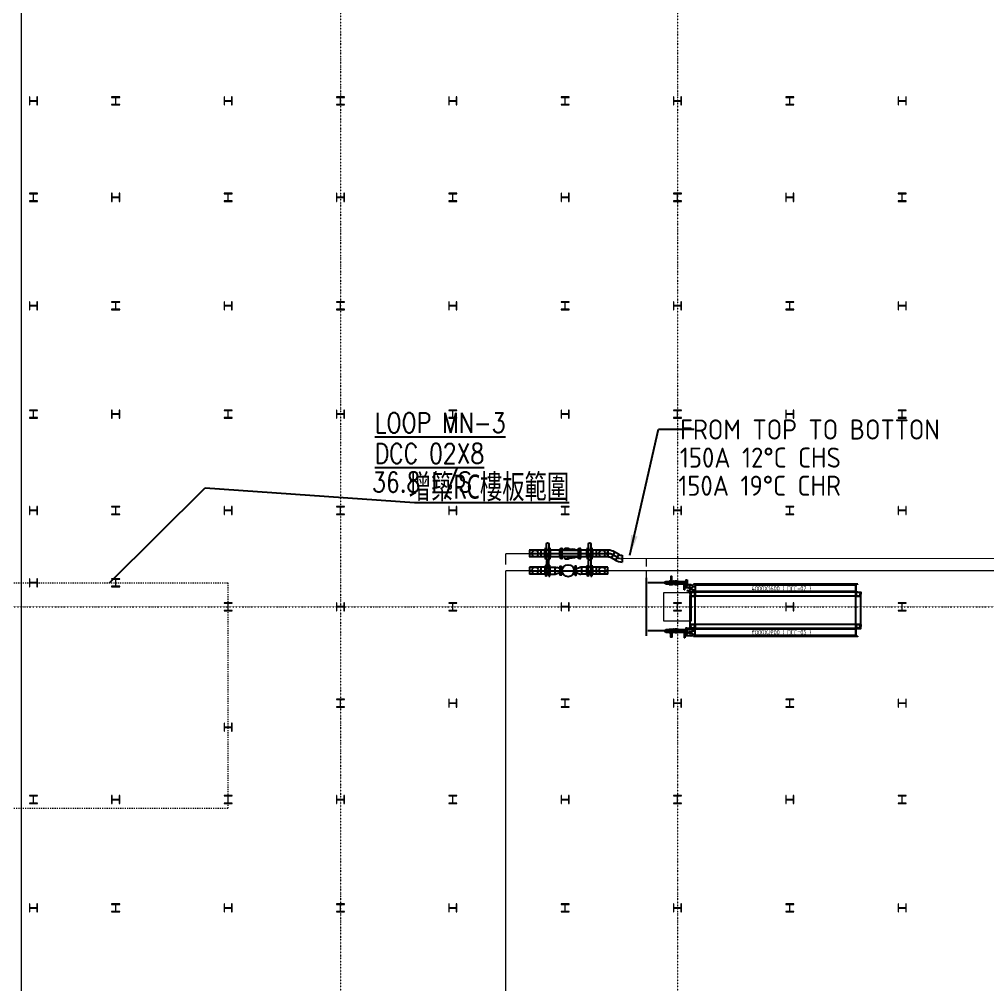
# Model space of a CAD drawing. Extents: x -32000 to 363140, y -29000 to 144266.
# Drawn here: x 18400 to 42530, y 50589 to 74632 of the extents above; entities that cross this region are included whole.
import ezdxf
from ezdxf.enums import TextEntityAlignment as Align

# ---------------------------------------------------------------- set-up
doc = ezdxf.new("R2010")
doc.units = 0
doc.header["$LTSCALE"] = 10
for name, pattern in [('H12PL25$0$JJP_三點線', [0.9, 0.3, -0.15, 0, -0.15, 0, -0.15, 0, -0.15]), ('H12PL25$0$TAI_虛線', [5.644, 2.822, -2.822]), ('XFM1Q20-200k$0$CENTER', [2, 1.25, -0.25, 0.25, -0.25]), ('XFM1Q20-200k$0$CENTER2', [1.125, 0.75, -0.125, 0.125, -0.125])]:
    doc.linetypes.add(name, pattern=pattern)
for name, color, linetype in [('H12PL25$0$A-TEXT-修改說明.200K', 252, 'Continuous'), ('H12PL25$0$A-WALL-IN', 252, 'Continuous'), ('H12PL25$0$S-COL', 252, 'Continuous'), ('H12PL25$0$S-GRID', 252, 'Continuous'), ('XFM1P20-200k$0$$0$M-PIPE-TEXT', 3, 'Continuous'), ('XFM1P20-200k$0$$0$M-PIPE-TEXT-ARROR', 91, 'Continuous'), ('XFM1P20-200k$0$M-PIPE-CHWR20', 110, 'Continuous'), ('XFM1P20-200k$0$M-PIPE-CHWS12', 130, 'Continuous'), ('XFM1Q20-200k$0$12P7-M-SUP-DCC-L1', 7, 'Continuous'), ('XFM1Q20-200k$0$C-CDCC', 22, 'Continuous'), ('XFM1Q20-200k$0$M-CWTR-TEXT', 4, 'Continuous'), ('XFM1Q20-200k$0$M-PIPE-CHWR20', 110, 'Continuous'), ('XFM1Q20-200k$0$M-PIPE-CHWS12', 130, 'Continuous'), ('XFM1Q20-200k$0$M-PIPE-CHWS12_CL', 132, 'XFM1Q20-200k$0$CENTER2'), ('XFM1Q20-200k$0$MAU&DCC Valve Station$0$M-CWTR-VAVE', 4, 'Continuous'), ('XFM1Q20-200k$0$U-PCW-V', 2, 'Continuous')]:
    doc.layers.add(name, color=color, linetype=linetype)
doc.styles.add('H12PL25$0$dim-txt', font='isocp.shx', dxfattribs={"width": 0.7, "bigfont": 'chineset.shx'})
doc.styles.add('H12PL25$0$Standard', font='', dxfattribs={"width": 0.8})
doc.styles.add('XFM1P20-200k$0$$0$aa-txt', font='isocp.shx', dxfattribs={"bigfont": 'chineset.shx'})
doc.styles.add('XFM1Q20-200k$0$12P7-XCM2P10$0$AA-TXT', font='simplex.shx', dxfattribs={"bigfont": 'china.shx'})
doc.styles.add('XFM1Q20-200k$0$aa-txt', font='isocp.shx', dxfattribs={"bigfont": 'chineset.shx'})
doc.styles.get('H12PL25$0$Standard').set_extended_font_data('Microsoft JhengHei')
doc.dimstyles.new('H12PL25$0$ARCH-dim-200MM', dxfattribs={"dimscale": 200, "dimtxt": 0.3, "dimasz": 0.1, "dimexe": 0.1, "dimexo": 0.1, "dimgap": 0.05, "dimtad": 1, "dimdec": 0, "dimlfac": 10, "dimrnd": 0.5, "dimdsep": 46, "dimtxsty": 'H12PL25$0$dim-txt', "dimblk": 'H12PL25$0$_Dot', "dimcen": 2, "dimclrd": 256, "dimclre": 256, "dimclrt": 256, "dimadec": 0, "dimazin": 0, "dimtfac": 1, "dimtix": 1, "dimtmove": 2, "dimatfit": 3, "dimldrblk": 'H12PL25$0$_OBLIQUE', "dimfxl": 1, "dimtvp": 1, "dimtolj": 1, "dimarcsym": 0})
doc.dimstyles.new('XFM1P20-200k$0$$0$adim-200', dxfattribs={"dimscale": 200, "dimtxt": 0.3, "dimasz": 2.5, "dimexe": 0.1, "dimexo": 0.5, "dimgap": 0.15, "dimtad": 0, "dimdec": 4, "dimzin": 3, "dimdsep": 46, "dimtxsty": 'XFM1P20-200k$0$$0$aa-txt', "dimcen": 2.5, "dimclrd": 256, "dimclre": 256, "dimclrt": 256, "dimadec": 0, "dimazin": 0, "dimtfac": 1, "dimtdec": 4, "dimtmove": 0, "dimatfit": 3, "dimfxl": 1, "dimtolj": 1, "dimtzin": 0, "dimarcsym": 0})

# ---------------------------------------------------------------- blocks, each defined once
blk = doc.blocks.new('H12PL25$0$_Dot')
blk = doc.blocks.new('H12PL25$0$_OBLIQUE')
at = {"color": 0, "linetype": 'ByBlock', "lineweight": -2}
blk.add_line((-0.5, -0.5), (0.5, 0.5), dxfattribs=at)
blk = doc.blocks.new('XFM1Q20-200k$0$A$C858cf4fa')
at = {"layer": 'XFM1Q20-200k$0$C-CDCC'}
for p, q in [((-149, 62), (-149, 237)), ((-131, 237), (-149, 237)), ((-131, 62), (-149, 62)), ((-131, 62), (-131, 237)), ((22, 186), (-131, 186)), ((20, 113), (-131, 113)), ((11, 16), (-87, 42)), ((31, 86), (-68, 113)), ((-55, 0), (-55, 10)), ((4176, 0), (-55, 0)), ((59, 155), (125, 155)), ((59, 143), (125, 143)), ((59, 57), (125, 57)), ((59, 45), (125, 45)), ((85, 200), (85, 190)), ((4176, 200), (85, 200)), ((125, 200), (125, 0)), ((4126, 180), (125, 180)), ((4126, 20), (125, 20)), ((4126, 200), (4126, 0)), ((4126, 200), (4126, 0)), ((4126, 36), (4126, 164)), ((4176, 190), (4176, 200)), ((4176, 10), (4176, 0))]:
    blk.add_line(p, q, dxfattribs=at)
for centre in [(22, 149), (22, 51)]:
    blk.add_circle(centre, 36.5, dxfattribs=at)
at = {"layer": 'XFM1Q20-200k$0$C-CDCC', "style": 'XFM1Q20-200k$0$aa-txt', "width": 0.8}
blk.add_text('4000X1600 ( DCC-02 )', height=125, dxfattribs=at).set_placement((2270, 96), align=Align.MIDDLE)
blk = doc.blocks.new('XFM1Q20-200k$0$A$Cb56c667e')
at = {"layer": 'XFM1Q20-200k$0$12P7-M-SUP-DCC-L1'}
for points in [[(46, 135), (0, 116), (47, 0), (93, 19), (86, 37), (83, 36), (89, 20), (49, 4), (4, 114), (45, 130), (51, 115), (54, 116)], [(46, 135), (93, 153), (140, 37), (93, 19), (86, 37), (89, 38), (95, 23), (135, 39), (91, 149), (51, 133), (57, 117), (54, 116)]]:
    blk.add_lwpolyline(points, close=True, dxfattribs=at)
blk = doc.blocks.new('XFM1Q20-200k$0$BV-150V-T1')
at = {"color": 0, "linetype": 'ByBlock'}
for p, q in [((-5.2, 9.6), (-6.7, 9.6)), ((-6.7, -9.6), (-6.7, 9.6)), ((-2.7, 14), (-5.2, 14)), ((-5.2, -14), (-5.2, 14)), ((2.7, 14), (5.2, 14)), ((5.2, 14), (5.2, -14)), ((5.2, 9.6), (6.7, 9.6)), ((6.7, 9.6), (6.7, -9.6)), ((-5.2, -9.6), (-6.7, -9.6)), ((-2.7, -14), (-5.2, -14)), ((2.7, -8.4), (-2.7, -8.4)), ((2.7, -14), (5.2, -14)), ((5.2, -9.6), (6.7, -9.6))]:
    blk.add_line(p, q, dxfattribs=at)
blk.add_lwpolyline([(-2.7, 7.5), (-2.7, 24, -1), (2.7, 24), (2.7, 7.7, 0.028765), (2.9, 4.2), (3.3, 0.3, -1.044614), (-3.3, 0), (-2.9, 4.1, 0.028765)], format="xyb", close=True, dxfattribs=at)
for points in [[(-2.7, 14), (-2.7, 6.1)], [(2.7, 14), (2.7, 6.3)], [(-2.7, -2), (-2.7, -14)], [(2.7, -2), (2.7, -14)]]:
    blk.add_lwpolyline(points, dxfattribs=at)
blk = doc.blocks.new('XFM1Q20-200k$0$YS-05-B')
at = {"layer": 'XFM1Q20-200k$0$U-PCW-V', "color": 0}
for p, q in [((46.4, 7.4), (6.3, 7.4)), ((46.4, -7.4), (6.3, -7.4))]:
    blk.add_line(p, q, dxfattribs=at)
for points in [[(1.4, -8.2), (0, -8.2), (0, 8.2), (1.4, 8.2)], [(3.8, -12.6), (1.4, -12.6), (1.4, 12.6), (3.8, 12.6), (3.8, -12.6)], [(3.8, -12.6), (6.2, -12.6), (6.2, 12.6), (3.8, 12.6), (3.8, -12.6)], [(48.8, -12.6), (46.4, -12.6), (46.4, 12.6), (48.8, 12.6), (48.8, -12.6)], [(48.8, -12.6), (51.2, -12.6), (51.2, 12.6), (48.8, 12.6), (48.8, -12.6)], [(51.2, -8.2), (52.6, -8.2), (52.6, 8.2), (51.2, 8.2)]]:
    blk.add_lwpolyline(points, dxfattribs=at)
for points in [[(16.1, 12.9, 0.133256), (12.8, 12, 0.106756), (9.7, 9.1, 0.036777), (8.7, 7.4, 0.036777)], [(24.6, 10.4, 0.064337), (22.5, 12, 0.133256), (19.2, 12.9)], [(8.7, -7.4, 0.036777), (9.7, -9.1, 0.106756), (12.8, -12, 0.133256), (16.1, -12.9)], [(19.2, -12.9, 0.133256), (22.5, -12, 0.064337), (24.6, -10.4, 0.064337)]]:
    blk.add_lwpolyline(points, format="xyb", dxfattribs=at)
for centre, radius, start, end in [((17.7, 3.6), 9.45, 80.5245, 99.4755), ((24.8, 0), 10.1, 121.7693, 132.5173), ((29.9, -12), 23, 57.3698, 116.9234), ((17.7, -3.6), 9.45, 260.5245, 279.4755), ((24.8, 0), 10.1, 227.4827, 238.2307), ((29.9, 12), 23, 243.0766, 302.6302)]:
    blk.add_arc(centre, radius, start, end, dxfattribs=at)
blk = doc.blocks.new('XFM1Q20-200k$0$R6-4')
for p, q in [((-5.7, 0), (5.7, 0)), ((-5.7, 0), (-5.7, -1)), ((-8.4, -14), (-8.4, -12.4)), ((8.4, -14), (-8.4, -14)), ((-6.2, -4.1), (-7.9, -9.3)), ((5.7, 0), (5.7, -1)), ((6.2, -4.1), (7.9, -9.3)), ((8.4, -14), (8.4, -12.4))]:
    blk.add_line(p, q)
for centre, start, end in [((1.6, -12.4), 161.7321, 180), ((-15.7, -1), 341.7321, 0), ((15.7, -1), 180, 198.2679), ((-1.6, -12.4), 0, 18.2679)]:
    blk.add_arc(centre, 10, start, end)
blk = doc.blocks.new('XFM1Q20-200k')
at = {"layer": 'XFM1Q20-200k$0$12P7-M-SUP-DCC-L1'}
for p, q in [((39244, 60362), (35243, 60362)), ((35118, 59562), (35118, 60262)), ((35243, 59562), (35243, 60262)), ((39244, 60262), (35243, 60262)), ((39244, 59562), (39244, 60262)), ((39369, 59562), (39369, 60262)), ((39244, 59562), (35243, 59562)), ((39244, 59462), (35243, 59462))]:
    blk.add_line(p, q, dxfattribs=at)
at = {"layer": 'XFM1Q20-200k$0$M-PIPE-CHWR20'}
for p, q in [((31112, 60984, 0), (31112, 60816, 0)), ((31498, 60984, 0), (31112, 60984, 0)), ((31112, 60900, 0), (33065, 60900, 0)), ((31498, 60816, 0), (31112, 60816, 0)), ((31398, 60984, 0), (31398, 60816, 0)), ((31629, 60984, 0), (31743, 60984, 0)), ((31629, 60816, 0), (31743, 60816, 0)), ((31900, 60978, 0), (31900, 60903, 0)), ((31902, 60978, 0), (31900, 60978, 0)), ((31900, 60827, 0), (31900, 60903, 0)), ((31902, 60827, 0), (31900, 60827, 0)), ((31902, 61008, 0), (31902, 60903, 0)), ((31902, 61008, 0), (31917, 61008, 0)), ((31902, 60798, 0), (31902, 60903, 0)), ((31917, 61008, 0), (31917, 60903, 0)), ((31918, 61007, 0), (31917, 61008, 0)), ((31917, 60798, 0), (31917, 60903, 0)), ((31918, 60903, 0), (31918, 61007, 0)), ((31918, 60903, 0), (31918, 60799, 0)), ((31933, 60973, 0), (31920, 60973, 0)), ((31928, 60833, 0), (31920, 60833, 0)), ((31928, 60833, 0), (31928, 60973, 0)), ((32222, 60967, 0), (32222, 60903, 0)), ((32222, 60833, 0), (32222, 60903, 0)), ((32222, 60833, 0), (32232, 60833, 0)), ((32224, 60973, 0), (32232, 60973, 0)), ((32234, 61007, 0), (32235, 61008, 0)), ((32234, 60903, 0), (32234, 61007, 0)), ((32234, 60903, 0), (32234, 60799, 0)), ((32235, 61008, 0), (32235, 60903, 0)), ((32250, 61008, 0), (32235, 61008, 0)), ((32235, 60798, 0), (32235, 60903, 0)), ((32250, 61008, 0), (32250, 60903, 0)), ((32250, 60978, 0), (32252, 60978, 0)), ((32250, 60798, 0), (32250, 60903, 0)), ((32250, 60827, 0), (32252, 60827, 0)), ((32252, 60978, 0), (32252, 60903, 0)), ((32252, 60827, 0), (32252, 60903, 0)), ((33065, 60984, 0), (32405, 60984, 0)), ((33065, 60816, 0), (32405, 60816, 0)), ((32780, 60816, 0), (32780, 60984, 0)), ((33065, 60816, 0), (33065, 60984, 0)), ((31902, 60798, 0), (31917, 60798, 0)), ((31918, 60799, 0), (31917, 60798, 0)), ((32234, 60799, 0), (32235, 60798, 0)), ((32250, 60798, 0), (32235, 60798, 0))]:
    blk.add_line(p, q, dxfattribs=at)
at = {"layer": 'XFM1Q20-200k$0$M-PIPE-CHWR20', "elevation": 0}
for points in [[(31900, 61014), (31900, 60786), (31876, 60786), (31876, 61014)], [(32252, 61014), (32252, 60786), (32276, 60786), (32276, 61014)]]:
    blk.add_lwpolyline(points, close=True, dxfattribs=at)
at = {"layer": 'XFM1Q20-200k$0$M-PIPE-CHWR20'}
for centre, radius in [((31255, 60900, 0), 84), ((32076, 60900, 0), 149), ((32923, 60900, 0), 84)]:
    blk.add_circle(centre, radius, dxfattribs=at)
for centre, radius, start, end in [((31920, 60975, 0), 2, 180, 270), ((31920, 60831, 0), 2, 90, 180), ((31943, 60984, 0), 15, 227.6297, 291.3232), ((31943, 60816, 0), 15, 68.6768, 132.3703), ((32210, 60975, 0), 15, 255, 315), ((32210, 60825, 0), 15, 45, 105), ((32209, 60974, 0), 15, 315, 355.3609), ((32209, 60826, 0), 15, 4.6391, 45), ((32232, 60975, 0), 2, 270, 0), ((32232, 60831, 0), 2, 0, 90)]:
    blk.add_arc(centre, radius, start, end, dxfattribs=at)
at = {"layer": 'XFM1Q20-200k$0$M-PIPE-CHWS12'}
for p, q in [((33065, 61410, 0), (31108, 61410, 0)), ((31112, 61410, 0), (31112, 61242, 0)), ((31398, 61410, 0), (31398, 61242, 0)), ((32780, 61242, 0), (32780, 61410, 0)), ((33065, 61242, 0), (33065, 61410, 0)), ((33070, 61242, 0), (33070, 61410, 0)), ((33154, 61219, 0), (33238, 61365, 0)), ((33347, 61302, 0), (33238, 61365, 0)), ((33338, 61307, 0), (33254, 61161, 0)), ((33065, 61242, 0), (31108, 61242, 0)), ((32123, 61242, 0), (32409, 61242, 0)), ((33254, 61161, 0), (33154, 61219, 0)), ((33422, 61284, 0), (33422, 61116, 0))]:
    blk.add_line(p, q, dxfattribs=at)
for centre in [(31255, 61326, 0), (32923, 61326, 0)]:
    blk.add_circle(centre, 84, dxfattribs=at)
for centre, radius, start, end in [((33070, 61074, 0), 336, 60, 90), ((33422, 61452, 0), 168, 240, 270), ((33070, 61074, 0), 168, 60, 90), ((33422, 61452, 0), 336, 240, 270)]:
    blk.add_arc(centre, radius, start, end, dxfattribs=at)
at = {"layer": 'XFM1Q20-200k$0$M-PIPE-CHWS12_CL', "linetype": 'XFM1Q20-200k$0$CENTER'}
for p, q in [((31108, 61326, 0), (33065, 61326, 0)), ((33297, 61234, 0), (33196, 61292, 0))]:
    blk.add_line(p, q, dxfattribs=at)
at = {"layer": 'XFM1Q20-200k$0$M-PIPE-CHWS12_CL'}
for centre, start, end in [((33070, 61074, 0), 60, 90), ((33422, 61452, 0), 240, 270)]:
    blk.add_arc(centre, 252, start, end, dxfattribs=at)
blk.add_blockref('XFM1Q20-200k$0$A$C858cf4fa', (35118, 60362))
at = {"rotation": 68.00000000000185}
for p in [(35225, 60219), (39351, 60219)]:
    blk.add_blockref('XFM1Q20-200k$0$A$Cb56c667e', p, dxfattribs=at)
for name, p, xscale, rotation in [('XFM1Q20-200k$0$A$Cb56c667e', (35225, 59605), -0.9999999999999999, 112.0000000000001), ('XFM1Q20-200k$0$A$Cb56c667e', (39351, 59605), -0.9999999999999999, 112.0000000000001), ('XFM1Q20-200k$0$A$C858cf4fa', (35118, 59462), -1, 180)]:
    blk.add_blockref(name, p, dxfattribs=dict(xscale=xscale, rotation=rotation))
at = {"layer": 'XFM1Q20-200k$0$M-PIPE-CHWR20', "yscale": 10.00000000000002}
for p, xscale, zscale in [((31565, 60900, 0), -10.00000000000002, 10.00000000000001), ((32613, 60900, 0), 10.00000000000002, 10.00000000000002)]:
    blk.add_blockref('XFM1Q20-200k$0$BV-150V-T1', p, dxfattribs=dict(at, xscale=xscale, zscale=zscale))
at = {"layer": 'XFM1Q20-200k$0$M-PIPE-CHWR20'}
for p, xscale, yscale, zscale, rotation in [((31886, 60900, 0), -10.00000000000001, 10.00000000000001, 10.00000000000001, 270), ((32266, 60900, 0), 10, 10, 10, 90)]:
    blk.add_blockref('XFM1Q20-200k$0$R6-4', p, dxfattribs=dict(at, xscale=xscale, yscale=yscale, zscale=zscale, rotation=rotation))
at = {"layer": 'XFM1Q20-200k$0$MAU&DCC Valve Station$0$M-CWTR-VAVE'}
for name, p, xscale, yscale, zscale in [('XFM1Q20-200k$0$BV-150V-T1', (31565, 61326, 0), 10.00000000000001, 10.00000000000001, 10.00000000000001), ('XFM1Q20-200k$0$BV-150V-T1', (32613, 61326, 0), 10.00000000000001, 10.00000000000001, 10.00000000000001), ('XFM1Q20-200k$0$YS-05-B', (31869, 61326, 0), 10, 10, 10)]:
    blk.add_blockref(name, p, dxfattribs=dict(at, xscale=xscale, yscale=yscale, zscale=zscale))
at = {"layer": 'DEFPOINTS', "color": 6, "style": 'XFM1Q20-200k$0$12P7-XCM2P10$0$AA-TXT', "width": 0.8}
blk.add_text('36.8 L/S', height=500, dxfattribs=at).set_placement((27193, 63107, 0), align=Align.MIDDLE_LEFT)
at = {"layer": 'XFM1Q20-200k$0$M-CWTR-TEXT', "style": 'XFM1Q20-200k$0$12P7-XCM2P10$0$AA-TXT', "width": 0.8}
for s, p in [('%%ULOOP MN-3', (27257, 64585, 0)), ('%%UDCC 02X8', (27257, 63820, 0))]:
    blk.add_text(s, height=500, dxfattribs=at).set_placement(p, align=Align.MIDDLE_LEFT)
blk = doc.blocks.new('XFM1P20-200k$0$0BV-50')
for p, q in [((0, -3.1), (0, 2.9)), ((0.3, 3.9), (1.8, 3.9)), ((0.3, 2), (1.8, 2)), ((3.3, 3.7), (2, 3.7)), ((2, -3.9), (2, 3.7)), ((3.4, -4.4), (3.4, 4.1)), ((7.1, 4.2), (3.5, 4.2)), ((5, -2.8), (5, 1.9)), ((7, 2.4), (5.4, 2.4)), ((7.1, 2.4), (7.1, 4.3)), ((8.9, 4.4), (7.2, 4.4)), ((7.4, -2.8), (7.4, 1.9)), ((9, -4.6), (9, 4.3)), ((9.4, 4.4), (9.1, 4.4)), ((9.5, -4.6), (9.5, 4.3)), ((11.3, 3.9), (9.5, 3.9)), ((11.3, 2), (9.5, 2)), ((11.5, -3.1), (11.5, 2.9)), ((0.3, -2.2), (1.8, -2.2)), ((0.3, -4.1), (1.8, -4.1)), ((3.3, -3.9), (2, -3.9)), ((4.8, -4.5), (3.5, -4.5)), ((7.6, -5.4), (4.8, -5.4)), ((8.9, -4.7), (7.6, -4.7)), ((9.4, -4.7), (9.1, -4.7)), ((11.3, -2.2), (9.5, -2.2)), ((11.3, -4.1), (9.5, -4.1))]:
    blk.add_line(p, q)
blk.add_lwpolyline([(6.2, -1.1), (5.3, -0.6), (5.3, 0.4), (6.2, 0.9), (7.1, 0.4), (7.1, -0.6)], close=True)
blk.add_lwpolyline([(5.3, -15.9), (7.1, -15.9, 0.414214), (7.6, -15.5), (7.6, -2.8), (4.8, -2.8), (4.8, -15.5, 0.414214)], format="xyb", close=True)
blk.add_circle((6.2, -0.1), 0.537)
for centre, radius, start, end in [((1.7, 2.9), 1.72, 146.6015, 213.3985), ((7.7, -0.1), 7.74, 164.4227, 195.5773), ((0.3, 2.9), 1.72, 326.6015, 33.3985), ((2.1, 4.1), 0.453, 225.3999, 260.4412), ((-5.7, -0.1), 7.74, 344.4227, 15.5773), ((3.3, 3.8), 0.0945, 270, 0), ((3.5, 4.1), 0.0945, 90, 180), ((6.2, -0.1), 1.96, 128.7372, 231.2628), ((5.4, 1.9), 0.459, 90, 180), ((7, 1.9), 0.459, 0, 90), ((7.2, 4.3), 0.0945, 90, 180), ((6.2, -0.1), 1.96, 308.7372, 51.2628), ((8.9, 4.3), 0.0945, 0, 90), ((9.1, 4.3), 0.0945, 90, 180), ((9.4, 4.3), 0.0945, 0, 90), ((9.8, 2.9), 1.72, 326.6015, 33.3985), ((3.8, -0.1), 7.74, 344.4227, 15.5773), ((1.7, -3.1), 1.72, 146.6015, 213.3985), ((0.3, -3.1), 1.72, 326.6015, 33.3985), ((2.1, -4.3), 0.453, 99.5588, 134.6001), ((3.3, -4), 0.0945, 0, 90), ((3.5, -4.4), 0.0945, 180, 270), ((8.9, -4.6), 0.0945, 270, 0), ((9.1, -4.6), 0.0945, 180, 270), ((9.4, -4.6), 0.0945, 270, 0), ((9.8, -3.1), 1.72, 326.6015, 33.3985)]:
    blk.add_arc(centre, radius, start, end)
blk = doc.blocks.new('XFM1P20-200k$0$005')
h = blk.add_hatch()
h.set_pattern_fill('AR-HBONE', color=256, scale=0.430893, angle=360, style=0)
h.set_pattern_definition([(135, (-2258.2576, -4619.8331), (-8e-16, 2.4374981), [5.1707143, -1.7235714]), (45, (-2259.4764, -4618.6144), (-8e-16, 2.4374981), [5.1707143, -1.7235714])])
h.paths.add_polyline_path([(21.88125, -3.01625), (21.88125, 3.01625), (5.88125, 3.01625), (5.88125, -3.01625)])
edge = h.paths.add_edge_path(flags=17)
edge.add_line((21.88125, 3.01625), (21.88125, -3.01625))
for p, q in [((5.88125, 3.31625), (3, 3.31625)), ((5.88125, 3.31625), (5.88125, -3.31625)), ((21.88125, 3.01625), (5.88125, 3.01625)), ((5.88125, 3.01625), (5.88125, -3.01625)), ((21.88125, 3.31625), (24.7625, 3.31625)), ((21.88125, 3.31625), (21.88125, -3.31625)), ((21.88125, 3.01625), (21.88125, -3.01625)), ((21.88125, -3.01625), (21.88125, 3.01625)), ((28.2625, 3.31625), (24.7625, 3.31625)), ((28.2625, 3.31625), (28.2625, -3.31625)), ((5.88125, -3.31625), (3, -3.31625)), ((21.88125, -3.01625), (5.88125, -3.01625)), ((21.88125, -3.31625), (28.2625, -3.31625)), ((28.2625, -3.31625), (25.38125, -3.31625))]:
    blk.add_line(p, q)
for points in [[(0, -7.6), (0, 7.6), (2.38125, 7.6), (2.38125, -7.6), (0, -7.6)], [(2.38125, 3.8975), (3, 3.8975), (3, -3.8975), (2.38125, -3.8975)]]:
    blk.add_lwpolyline(points)
blk = doc.blocks.new('H12PL25')
at = {"layer": 'H12PL25$0$A-TEXT-修改說明.200K', "linetype": 'H12PL25$0$TAI_虛線', "lineweight": 0}
blk.add_lwpolyline([(17695, 60600), (23595, 60600), (23595, 54975), (17695, 54975)], close=True, dxfattribs=at)
at = {"layer": 'H12PL25$0$A-WALL-IN', "lineweight": 0, "flags": 128}
blk.add_lwpolyline([(18450, 450), (18450, 85450)], dxfattribs=at)
at = {"layer": 'H12PL25$0$S-COL', "lineweight": 0, "flags": 128}
for points in [[(18850, 72700), (18838, 72700), (18838, 72617, -0.41421356), (18825, 72604), (18675, 72604, -0.41421356), (18662, 72617), (18662, 72700), (18650, 72700), (18650, 72500), (18662, 72500), (18662, 72583, -0.41421356), (18675, 72596), (18825, 72596, -0.41421356), (18838, 72583), (18838, 72500), (18850, 72500)], [(20900, 72500), (20900, 72512), (20817, 72512, -0.41421356), (20804, 72525), (20804, 72675, -0.41421356), (20817, 72688), (20900, 72688), (20900, 72700), (20700, 72700), (20700, 72688), (20783, 72688, -0.41421356), (20796, 72675), (20796, 72525, -0.41421356), (20783, 72512), (20700, 72512), (20700, 72500)], [(23700, 72700), (23688, 72700), (23688, 72617, -0.41421356), (23675, 72604), (23525, 72604, -0.41421356), (23512, 72617), (23512, 72700), (23500, 72700), (23500, 72500), (23512, 72500), (23512, 72583, -0.41421356), (23525, 72596), (23675, 72596, -0.41421356), (23688, 72583), (23688, 72500), (23700, 72500)], [(26500, 72500), (26500, 72512), (26417, 72512, -0.41421356), (26404, 72525), (26404, 72675, -0.41421356), (26417, 72688), (26500, 72688), (26500, 72700), (26300, 72700), (26300, 72688), (26383, 72688, -0.41421356), (26396, 72675), (26396, 72525, -0.41421356), (26383, 72512), (26300, 72512), (26300, 72500)], [(29300, 72700), (29288, 72700), (29288, 72617, -0.41421356), (29275, 72604), (29125, 72604, -0.41421356), (29112, 72617), (29112, 72700), (29100, 72700), (29100, 72500), (29112, 72500), (29112, 72583, -0.41421356), (29125, 72596), (29275, 72596, -0.41421356), (29288, 72583), (29288, 72500), (29300, 72500)], [(32100, 72500), (32100, 72512), (32017, 72512, -0.41421356), (32004, 72525), (32004, 72675, -0.41421356), (32017, 72688), (32100, 72688), (32100, 72700), (31900, 72700), (31900, 72688), (31983, 72688, -0.41421356), (31996, 72675), (31996, 72525, -0.41421356), (31983, 72512), (31900, 72512), (31900, 72500)], [(34900, 72700), (34888, 72700), (34888, 72617, -0.41421356), (34875, 72604), (34725, 72604, -0.41421356), (34712, 72617), (34712, 72700), (34700, 72700), (34700, 72500), (34712, 72500), (34712, 72583, -0.41421356), (34725, 72596), (34875, 72596, -0.41421356), (34888, 72583), (34888, 72500), (34900, 72500)], [(37700, 72500), (37700, 72512), (37617, 72512, -0.41421356), (37604, 72525), (37604, 72675, -0.41421356), (37617, 72688), (37700, 72688), (37700, 72700), (37500, 72700), (37500, 72688), (37583, 72688, -0.41421356), (37596, 72675), (37596, 72525, -0.41421356), (37583, 72512), (37500, 72512), (37500, 72500)], [(40500, 72700), (40488, 72700), (40488, 72617, -0.41421356), (40475, 72604), (40325, 72604, -0.41421356), (40312, 72617), (40312, 72700), (40300, 72700), (40300, 72500), (40312, 72500), (40312, 72583, -0.41421356), (40325, 72596), (40475, 72596, -0.41421356), (40488, 72583), (40488, 72500), (40500, 72500)], [(18850, 70100), (18850, 70112), (18767, 70112, -0.41421356), (18754, 70125), (18754, 70275, -0.41421356), (18767, 70288), (18850, 70288), (18850, 70300), (18650, 70300), (18650, 70288), (18733, 70288, -0.41421356), (18746, 70275), (18746, 70125, -0.41421356), (18733, 70112), (18650, 70112), (18650, 70100)], [(20900, 70300), (20888, 70300), (20888, 70217, -0.41421356), (20875, 70204), (20725, 70204, -0.41421356), (20712, 70217), (20712, 70300), (20700, 70300), (20700, 70100), (20712, 70100), (20712, 70183, -0.41421356), (20725, 70196), (20875, 70196, -0.41421356), (20888, 70183), (20888, 70100), (20900, 70100)], [(23700, 70100), (23700, 70112), (23617, 70112, -0.41421356), (23604, 70125), (23604, 70275, -0.41421356), (23617, 70288), (23700, 70288), (23700, 70300), (23500, 70300), (23500, 70288), (23583, 70288, -0.41421356), (23596, 70275), (23596, 70125, -0.41421356), (23583, 70112), (23500, 70112), (23500, 70100)], [(26500, 70300), (26488, 70300), (26488, 70217, -0.41421356), (26475, 70204), (26325, 70204, -0.41421356), (26312, 70217), (26312, 70300), (26300, 70300), (26300, 70100), (26312, 70100), (26312, 70183, -0.41421356), (26325, 70196), (26475, 70196, -0.41421356), (26488, 70183), (26488, 70100), (26500, 70100)], [(29300, 70100), (29300, 70112), (29217, 70112, -0.41421356), (29204, 70125), (29204, 70275, -0.41421356), (29217, 70288), (29300, 70288), (29300, 70300), (29100, 70300), (29100, 70288), (29183, 70288, -0.41421356), (29196, 70275), (29196, 70125, -0.41421356), (29183, 70112), (29100, 70112), (29100, 70100)], [(32100, 70300), (32088, 70300), (32088, 70217, -0.41421356), (32075, 70204), (31925, 70204, -0.41421356), (31912, 70217), (31912, 70300), (31900, 70300), (31900, 70100), (31912, 70100), (31912, 70183, -0.41421356), (31925, 70196), (32075, 70196, -0.41421356), (32088, 70183), (32088, 70100), (32100, 70100)], [(34900, 70100), (34900, 70112), (34817, 70112, -0.41421356), (34804, 70125), (34804, 70275, -0.41421356), (34817, 70288), (34900, 70288), (34900, 70300), (34700, 70300), (34700, 70288), (34783, 70288, -0.41421356), (34796, 70275), (34796, 70125, -0.41421356), (34783, 70112), (34700, 70112), (34700, 70100)], [(37700, 70300), (37688, 70300), (37688, 70217, -0.41421356), (37675, 70204), (37525, 70204, -0.41421356), (37512, 70217), (37512, 70300), (37500, 70300), (37500, 70100), (37512, 70100), (37512, 70183, -0.41421356), (37525, 70196), (37675, 70196, -0.41421356), (37688, 70183), (37688, 70100), (37700, 70100)], [(40500, 70100), (40500, 70112), (40417, 70112, -0.41421356), (40404, 70125), (40404, 70275, -0.41421356), (40417, 70288), (40500, 70288), (40500, 70300), (40300, 70300), (40300, 70288), (40383, 70288, -0.41421356), (40396, 70275), (40396, 70125, -0.41421356), (40383, 70112), (40300, 70112), (40300, 70100)], [(18850, 67600), (18838, 67600), (18838, 67517, -0.41421356), (18825, 67504), (18675, 67504, -0.41421356), (18662, 67517), (18662, 67600), (18650, 67600), (18650, 67400), (18662, 67400), (18662, 67483, -0.41421356), (18675, 67496), (18825, 67496, -0.41421356), (18838, 67483), (18838, 67400), (18850, 67400)], [(20900, 67400), (20900, 67412), (20817, 67412, -0.41421356), (20804, 67425), (20804, 67575, -0.41421356), (20817, 67588), (20900, 67588), (20900, 67600), (20700, 67600), (20700, 67588), (20783, 67588, -0.41421356), (20796, 67575), (20796, 67425, -0.41421356), (20783, 67412), (20700, 67412), (20700, 67400)], [(23700, 67600), (23688, 67600), (23688, 67517, -0.41421356), (23675, 67504), (23525, 67504, -0.41421356), (23512, 67517), (23512, 67600), (23500, 67600), (23500, 67400), (23512, 67400), (23512, 67483, -0.41421356), (23525, 67496), (23675, 67496, -0.41421356), (23688, 67483), (23688, 67400), (23700, 67400)], [(26500, 67400), (26500, 67412), (26417, 67412, -0.41421356), (26404, 67425), (26404, 67575, -0.41421356), (26417, 67588), (26500, 67588), (26500, 67600), (26300, 67600), (26300, 67588), (26383, 67588, -0.41421356), (26396, 67575), (26396, 67425, -0.41421356), (26383, 67412), (26300, 67412), (26300, 67400)], [(29300, 67600), (29288, 67600), (29288, 67517, -0.41421356), (29275, 67504), (29125, 67504, -0.41421356), (29112, 67517), (29112, 67600), (29100, 67600), (29100, 67400), (29112, 67400), (29112, 67483, -0.41421356), (29125, 67496), (29275, 67496, -0.41421356), (29288, 67483), (29288, 67400), (29300, 67400)], [(32100, 67400), (32100, 67412), (32017, 67412, -0.41421356), (32004, 67425), (32004, 67575, -0.41421356), (32017, 67588), (32100, 67588), (32100, 67600), (31900, 67600), (31900, 67588), (31983, 67588, -0.41421356), (31996, 67575), (31996, 67425, -0.41421356), (31983, 67412), (31900, 67412), (31900, 67400)], [(34900, 67600), (34888, 67600), (34888, 67517, -0.41421356), (34875, 67504), (34725, 67504, -0.41421356), (34712, 67517), (34712, 67600), (34700, 67600), (34700, 67400), (34712, 67400), (34712, 67483, -0.41421356), (34725, 67496), (34875, 67496, -0.41421356), (34888, 67483), (34888, 67400), (34900, 67400)], [(37700, 67400), (37700, 67412), (37617, 67412, -0.41421356), (37604, 67425), (37604, 67575, -0.41421356), (37617, 67588), (37700, 67588), (37700, 67600), (37500, 67600), (37500, 67588), (37583, 67588, -0.41421356), (37596, 67575), (37596, 67425, -0.41421356), (37583, 67412), (37500, 67412), (37500, 67400)], [(40500, 67600), (40488, 67600), (40488, 67517, -0.41421356), (40475, 67504), (40325, 67504, -0.41421356), (40312, 67517), (40312, 67600), (40300, 67600), (40300, 67400), (40312, 67400), (40312, 67483, -0.41421356), (40325, 67496), (40475, 67496, -0.41421356), (40488, 67483), (40488, 67400), (40500, 67400)], [(18850, 64700), (18850, 64712), (18767, 64712, -0.41421356), (18754, 64725), (18754, 64875, -0.41421356), (18767, 64888), (18850, 64888), (18850, 64900), (18650, 64900), (18650, 64888), (18733, 64888, -0.41421356), (18746, 64875), (18746, 64725, -0.41421356), (18733, 64712), (18650, 64712), (18650, 64700)], [(20900, 64900), (20888, 64900), (20888, 64817, -0.41421356), (20875, 64804), (20725, 64804, -0.41421356), (20712, 64817), (20712, 64900), (20700, 64900), (20700, 64700), (20712, 64700), (20712, 64783, -0.41421356), (20725, 64796), (20875, 64796, -0.41421356), (20888, 64783), (20888, 64700), (20900, 64700)], [(23700, 64700), (23700, 64712), (23617, 64712, -0.41421356), (23604, 64725), (23604, 64875, -0.41421356), (23617, 64888), (23700, 64888), (23700, 64900), (23500, 64900), (23500, 64888), (23583, 64888, -0.41421356), (23596, 64875), (23596, 64725, -0.41421356), (23583, 64712), (23500, 64712), (23500, 64700)], [(26500, 64900), (26488, 64900), (26488, 64817, -0.41421356), (26475, 64804), (26325, 64804, -0.41421356), (26312, 64817), (26312, 64900), (26300, 64900), (26300, 64700), (26312, 64700), (26312, 64783, -0.41421356), (26325, 64796), (26475, 64796, -0.41421356), (26488, 64783), (26488, 64700), (26500, 64700)], [(29300, 64700), (29300, 64712), (29217, 64712, -0.41421356), (29204, 64725), (29204, 64875, -0.41421356), (29217, 64888), (29300, 64888), (29300, 64900), (29100, 64900), (29100, 64888), (29183, 64888, -0.41421356), (29196, 64875), (29196, 64725, -0.41421356), (29183, 64712), (29100, 64712), (29100, 64700)], [(32100, 64900), (32088, 64900), (32088, 64817, -0.41421356), (32075, 64804), (31925, 64804, -0.41421356), (31912, 64817), (31912, 64900), (31900, 64900), (31900, 64700), (31912, 64700), (31912, 64783, -0.41421356), (31925, 64796), (32075, 64796, -0.41421356), (32088, 64783), (32088, 64700), (32100, 64700)], [(34900, 64700), (34900, 64712), (34817, 64712, -0.41421356), (34804, 64725), (34804, 64875, -0.41421356), (34817, 64888), (34900, 64888), (34900, 64900), (34700, 64900), (34700, 64888), (34783, 64888, -0.41421356), (34796, 64875), (34796, 64725, -0.41421356), (34783, 64712), (34700, 64712), (34700, 64700)], [(37700, 64900), (37688, 64900), (37688, 64817, -0.41421356), (37675, 64804), (37525, 64804, -0.41421356), (37512, 64817), (37512, 64900), (37500, 64900), (37500, 64700), (37512, 64700), (37512, 64783, -0.41421356), (37525, 64796), (37675, 64796, -0.41421356), (37688, 64783), (37688, 64700), (37700, 64700)], [(40500, 64700), (40500, 64712), (40417, 64712, -0.41421356), (40404, 64725), (40404, 64875, -0.41421356), (40417, 64888), (40500, 64888), (40500, 64900), (40300, 64900), (40300, 64888), (40383, 64888, -0.41421356), (40396, 64875), (40396, 64725, -0.41421356), (40383, 64712), (40300, 64712), (40300, 64700)], [(18850, 62500), (18838, 62500), (18838, 62417, -0.41421356), (18825, 62404), (18675, 62404, -0.41421356), (18662, 62417), (18662, 62500), (18650, 62500), (18650, 62300), (18662, 62300), (18662, 62383, -0.41421356), (18675, 62396), (18825, 62396, -0.41421356), (18838, 62383), (18838, 62300), (18850, 62300)], [(20900, 62300), (20900, 62312), (20817, 62312, -0.41421356), (20804, 62325), (20804, 62475, -0.41421356), (20817, 62488), (20900, 62488), (20900, 62500), (20700, 62500), (20700, 62488), (20783, 62488, -0.41421356), (20796, 62475), (20796, 62325, -0.41421356), (20783, 62312), (20700, 62312), (20700, 62300)], [(23700, 62500), (23688, 62500), (23688, 62417, -0.41421356), (23675, 62404), (23525, 62404, -0.41421356), (23512, 62417), (23512, 62500), (23500, 62500), (23500, 62300), (23512, 62300), (23512, 62383, -0.41421356), (23525, 62396), (23675, 62396, -0.41421356), (23688, 62383), (23688, 62300), (23700, 62300)], [(26500, 62300), (26500, 62312), (26417, 62312, -0.41421356), (26404, 62325), (26404, 62475, -0.41421356), (26417, 62488), (26500, 62488), (26500, 62500), (26300, 62500), (26300, 62488), (26383, 62488, -0.41421356), (26396, 62475), (26396, 62325, -0.41421356), (26383, 62312), (26300, 62312), (26300, 62300)], [(29300, 62500), (29288, 62500), (29288, 62417, -0.41421356), (29275, 62404), (29125, 62404, -0.41421356), (29112, 62417), (29112, 62500), (29100, 62500), (29100, 62300), (29112, 62300), (29112, 62383, -0.41421356), (29125, 62396), (29275, 62396, -0.41421356), (29288, 62383), (29288, 62300), (29300, 62300)], [(32100, 62300), (32100, 62312), (32017, 62312, -0.41421356), (32004, 62325), (32004, 62475, -0.41421356), (32017, 62488), (32100, 62488), (32100, 62500), (31900, 62500), (31900, 62488), (31983, 62488, -0.41421356), (31996, 62475), (31996, 62325, -0.41421356), (31983, 62312), (31900, 62312), (31900, 62300)], [(34900, 62500), (34888, 62500), (34888, 62417, -0.41421356), (34875, 62404), (34725, 62404, -0.41421356), (34712, 62417), (34712, 62500), (34700, 62500), (34700, 62300), (34712, 62300), (34712, 62383, -0.41421356), (34725, 62396), (34875, 62396, -0.41421356), (34888, 62383), (34888, 62300), (34900, 62300)], [(37700, 62300), (37700, 62312), (37617, 62312, -0.41421356), (37604, 62325), (37604, 62475, -0.41421356), (37617, 62488), (37700, 62488), (37700, 62500), (37500, 62500), (37500, 62488), (37583, 62488, -0.41421356), (37596, 62475), (37596, 62325, -0.41421356), (37583, 62312), (37500, 62312), (37500, 62300)], [(40500, 62500), (40488, 62500), (40488, 62417, -0.41421356), (40475, 62404), (40325, 62404, -0.41421356), (40312, 62417), (40312, 62500), (40300, 62500), (40300, 62300), (40312, 62300), (40312, 62383, -0.41421356), (40325, 62396), (40475, 62396, -0.41421356), (40488, 62383), (40488, 62300), (40500, 62300)], [(18850, 60700), (18838, 60700), (18838, 60617, -0.41421356), (18825, 60604), (18675, 60604, -0.41421356), (18662, 60617), (18662, 60700), (18650, 60700), (18650, 60500), (18662, 60500), (18662, 60583, -0.41421356), (18675, 60596), (18825, 60596, -0.41421356), (18838, 60583), (18838, 60500), (18850, 60500)], [(20900, 60500), (20900, 60512), (20817, 60512, -0.41421356), (20804, 60525), (20804, 60675, -0.41421356), (20817, 60688), (20900, 60688), (20900, 60700), (20700, 60700), (20700, 60688), (20783, 60688, -0.41421356), (20796, 60675), (20796, 60525, -0.41421356), (20783, 60512), (20700, 60512), (20700, 60500)], [(23700, 59900), (23700, 59912), (23617, 59912, -0.41421356), (23604, 59925), (23604, 60075, -0.41421356), (23617, 60088), (23700, 60088), (23700, 60100), (23500, 60100), (23500, 60088), (23583, 60088, -0.41421356), (23596, 60075), (23596, 59925, -0.41421356), (23583, 59912), (23500, 59912), (23500, 59900)], [(26500, 60100), (26488, 60100), (26488, 60017, -0.41421356), (26475, 60004), (26325, 60004, -0.41421356), (26312, 60017), (26312, 60100), (26300, 60100), (26300, 59900), (26312, 59900), (26312, 59983, -0.41421356), (26325, 59996), (26475, 59996, -0.41421356), (26488, 59983), (26488, 59900), (26500, 59900)], [(29300, 59900), (29300, 59912), (29217, 59912, -0.41421356), (29204, 59925), (29204, 60075, -0.41421356), (29217, 60088), (29300, 60088), (29300, 60100), (29100, 60100), (29100, 60088), (29183, 60088, -0.41421356), (29196, 60075), (29196, 59925, -0.41421356), (29183, 59912), (29100, 59912), (29100, 59900)], [(32100, 60100), (32088, 60100), (32088, 60017, -0.41421356), (32075, 60004), (31925, 60004, -0.41421356), (31912, 60017), (31912, 60100), (31900, 60100), (31900, 59900), (31912, 59900), (31912, 59983, -0.41421356), (31925, 59996), (32075, 59996, -0.41421356), (32088, 59983), (32088, 59900), (32100, 59900)], [(34900, 59900), (34900, 59912), (34817, 59912, -0.41421356), (34804, 59925), (34804, 60075, -0.41421356), (34817, 60088), (34900, 60088), (34900, 60100), (34700, 60100), (34700, 60088), (34783, 60088, -0.41421356), (34796, 60075), (34796, 59925, -0.41421356), (34783, 59912), (34700, 59912), (34700, 59900)], [(37700, 60100), (37688, 60100), (37688, 60017, -0.41421356), (37675, 60004), (37525, 60004, -0.41421356), (37512, 60017), (37512, 60100), (37500, 60100), (37500, 59900), (37512, 59900), (37512, 59983, -0.41421356), (37525, 59996), (37675, 59996, -0.41421356), (37688, 59983), (37688, 59900), (37700, 59900)], [(40500, 59900), (40500, 59912), (40417, 59912, -0.41421356), (40404, 59925), (40404, 60075, -0.41421356), (40417, 60088), (40500, 60088), (40500, 60100), (40300, 60100), (40300, 60088), (40383, 60088, -0.41421356), (40396, 60075), (40396, 59925, -0.41421356), (40383, 59912), (40300, 59912), (40300, 59900)], [(26500, 57500), (26500, 57512), (26417, 57512, -0.41421356), (26404, 57525), (26404, 57675, -0.41421356), (26417, 57688), (26500, 57688), (26500, 57700), (26300, 57700), (26300, 57688), (26383, 57688, -0.41421356), (26396, 57675), (26396, 57525, -0.41421356), (26383, 57512), (26300, 57512), (26300, 57500)], [(29300, 57700), (29288, 57700), (29288, 57617, -0.41421356), (29275, 57604), (29125, 57604, -0.41421356), (29112, 57617), (29112, 57700), (29100, 57700), (29100, 57500), (29112, 57500), (29112, 57583, -0.41421356), (29125, 57596), (29275, 57596, -0.41421356), (29288, 57583), (29288, 57500), (29300, 57500)], [(32100, 57500), (32100, 57512), (32017, 57512, -0.41421356), (32004, 57525), (32004, 57675, -0.41421356), (32017, 57688), (32100, 57688), (32100, 57700), (31900, 57700), (31900, 57688), (31983, 57688, -0.41421356), (31996, 57675), (31996, 57525, -0.41421356), (31983, 57512), (31900, 57512), (31900, 57500)], [(34900, 57700), (34888, 57700), (34888, 57617, -0.41421356), (34875, 57604), (34725, 57604, -0.41421356), (34712, 57617), (34712, 57700), (34700, 57700), (34700, 57500), (34712, 57500), (34712, 57583, -0.41421356), (34725, 57596), (34875, 57596, -0.41421356), (34888, 57583), (34888, 57500), (34900, 57500)], [(37700, 57500), (37700, 57512), (37617, 57512, -0.41421356), (37604, 57525), (37604, 57675, -0.41421356), (37617, 57688), (37700, 57688), (37700, 57700), (37500, 57700), (37500, 57688), (37583, 57688, -0.41421356), (37596, 57675), (37596, 57525, -0.41421356), (37583, 57512), (37500, 57512), (37500, 57500)], [(40500, 57700), (40488, 57700), (40488, 57617, -0.41421356), (40475, 57604), (40325, 57604, -0.41421356), (40312, 57617), (40312, 57700), (40300, 57700), (40300, 57500), (40312, 57500), (40312, 57583, -0.41421356), (40325, 57596), (40475, 57596, -0.41421356), (40488, 57583), (40488, 57500), (40500, 57500)], [(23700, 57100), (23688, 57100), (23688, 57017, -0.41421356), (23675, 57004), (23525, 57004, -0.41421356), (23512, 57017), (23512, 57100), (23500, 57100), (23500, 56900), (23512, 56900), (23512, 56983, -0.41421356), (23525, 56996), (23675, 56996, -0.41421356), (23688, 56983), (23688, 56900), (23700, 56900)], [(18850, 55100), (18850, 55112), (18767, 55112, -0.41421356), (18754, 55125), (18754, 55275, -0.41421356), (18767, 55288), (18850, 55288), (18850, 55300), (18650, 55300), (18650, 55288), (18733, 55288, -0.41421356), (18746, 55275), (18746, 55125, -0.41421356), (18733, 55112), (18650, 55112), (18650, 55100)], [(20900, 55300), (20888, 55300), (20888, 55217, -0.41421356), (20875, 55204), (20725, 55204, -0.41421356), (20712, 55217), (20712, 55300), (20700, 55300), (20700, 55100), (20712, 55100), (20712, 55183, -0.41421356), (20725, 55196), (20875, 55196, -0.41421356), (20888, 55183), (20888, 55100), (20900, 55100)], [(23700, 55100), (23700, 55112), (23617, 55112, -0.41421356), (23604, 55125), (23604, 55275, -0.41421356), (23617, 55288), (23700, 55288), (23700, 55300), (23500, 55300), (23500, 55288), (23583, 55288, -0.41421356), (23596, 55275), (23596, 55125, -0.41421356), (23583, 55112), (23500, 55112), (23500, 55100)], [(26500, 55300), (26488, 55300), (26488, 55217, -0.41421356), (26475, 55204), (26325, 55204, -0.41421356), (26312, 55217), (26312, 55300), (26300, 55300), (26300, 55100), (26312, 55100), (26312, 55183, -0.41421356), (26325, 55196), (26475, 55196, -0.41421356), (26488, 55183), (26488, 55100), (26500, 55100)], [(29300, 55100), (29300, 55112), (29217, 55112, -0.41421356), (29204, 55125), (29204, 55275, -0.41421356), (29217, 55288), (29300, 55288), (29300, 55300), (29100, 55300), (29100, 55288), (29183, 55288, -0.41421356), (29196, 55275), (29196, 55125, -0.41421356), (29183, 55112), (29100, 55112), (29100, 55100)], [(32100, 55300), (32088, 55300), (32088, 55217, -0.41421356), (32075, 55204), (31925, 55204, -0.41421356), (31912, 55217), (31912, 55300), (31900, 55300), (31900, 55100), (31912, 55100), (31912, 55183, -0.41421356), (31925, 55196), (32075, 55196, -0.41421356), (32088, 55183), (32088, 55100), (32100, 55100)], [(34900, 55100), (34900, 55112), (34817, 55112, -0.41421356), (34804, 55125), (34804, 55275, -0.41421356), (34817, 55288), (34900, 55288), (34900, 55300), (34700, 55300), (34700, 55288), (34783, 55288, -0.41421356), (34796, 55275), (34796, 55125, -0.41421356), (34783, 55112), (34700, 55112), (34700, 55100)], [(37700, 55300), (37688, 55300), (37688, 55217, -0.41421356), (37675, 55204), (37525, 55204, -0.41421356), (37512, 55217), (37512, 55300), (37500, 55300), (37500, 55100), (37512, 55100), (37512, 55183, -0.41421356), (37525, 55196), (37675, 55196, -0.41421356), (37688, 55183), (37688, 55100), (37700, 55100)], [(40500, 55100), (40500, 55112), (40417, 55112, -0.41421356), (40404, 55125), (40404, 55275, -0.41421356), (40417, 55288), (40500, 55288), (40500, 55300), (40300, 55300), (40300, 55288), (40383, 55288, -0.41421356), (40396, 55275), (40396, 55125, -0.41421356), (40383, 55112), (40300, 55112), (40300, 55100)], [(18850, 52600), (18838, 52600), (18838, 52517, -0.41421356), (18825, 52504), (18675, 52504, -0.41421356), (18662, 52517), (18662, 52600), (18650, 52600), (18650, 52400), (18662, 52400), (18662, 52483, -0.41421356), (18675, 52496), (18825, 52496, -0.41421356), (18838, 52483), (18838, 52400), (18850, 52400)], [(20900, 52400), (20900, 52412), (20817, 52412, -0.41421356), (20804, 52425), (20804, 52575, -0.41421356), (20817, 52588), (20900, 52588), (20900, 52600), (20700, 52600), (20700, 52588), (20783, 52588, -0.41421356), (20796, 52575), (20796, 52425, -0.41421356), (20783, 52412), (20700, 52412), (20700, 52400)], [(23700, 52600), (23688, 52600), (23688, 52517, -0.41421356), (23675, 52504), (23525, 52504, -0.41421356), (23512, 52517), (23512, 52600), (23500, 52600), (23500, 52400), (23512, 52400), (23512, 52483, -0.41421356), (23525, 52496), (23675, 52496, -0.41421356), (23688, 52483), (23688, 52400), (23700, 52400)], [(26500, 52400), (26500, 52412), (26417, 52412, -0.41421356), (26404, 52425), (26404, 52575, -0.41421356), (26417, 52588), (26500, 52588), (26500, 52600), (26300, 52600), (26300, 52588), (26383, 52588, -0.41421356), (26396, 52575), (26396, 52425, -0.41421356), (26383, 52412), (26300, 52412), (26300, 52400)], [(29300, 52600), (29288, 52600), (29288, 52517, -0.41421356), (29275, 52504), (29125, 52504, -0.41421356), (29112, 52517), (29112, 52600), (29100, 52600), (29100, 52400), (29112, 52400), (29112, 52483, -0.41421356), (29125, 52496), (29275, 52496, -0.41421356), (29288, 52483), (29288, 52400), (29300, 52400)], [(32100, 52400), (32100, 52412), (32017, 52412, -0.41421356), (32004, 52425), (32004, 52575, -0.41421356), (32017, 52588), (32100, 52588), (32100, 52600), (31900, 52600), (31900, 52588), (31983, 52588, -0.41421356), (31996, 52575), (31996, 52425, -0.41421356), (31983, 52412), (31900, 52412), (31900, 52400)], [(34900, 52600), (34888, 52600), (34888, 52517, -0.41421356), (34875, 52504), (34725, 52504, -0.41421356), (34712, 52517), (34712, 52600), (34700, 52600), (34700, 52400), (34712, 52400), (34712, 52483, -0.41421356), (34725, 52496), (34875, 52496, -0.41421356), (34888, 52483), (34888, 52400), (34900, 52400)], [(37700, 52400), (37700, 52412), (37617, 52412, -0.41421356), (37604, 52425), (37604, 52575, -0.41421356), (37617, 52588), (37700, 52588), (37700, 52600), (37500, 52600), (37500, 52588), (37583, 52588, -0.41421356), (37596, 52575), (37596, 52425, -0.41421356), (37583, 52412), (37500, 52412), (37500, 52400)], [(40500, 52600), (40488, 52600), (40488, 52517, -0.41421356), (40475, 52504), (40325, 52504, -0.41421356), (40312, 52517), (40312, 52600), (40300, 52600), (40300, 52400), (40312, 52400), (40312, 52483, -0.41421356), (40325, 52496), (40475, 52496, -0.41421356), (40488, 52483), (40488, 52400), (40500, 52400)]]:
    blk.add_lwpolyline(points, format="xyb", close=True, dxfattribs=at)
blk.add_lwpolyline([(34450, 59650), (35150, 59650), (35150, 60350), (34450, 60350)], close=True, dxfattribs=at)
at = {"layer": 'H12PL25$0$S-GRID', "linetype": 'H12PL25$0$JJP_三點線', "lineweight": 0}
for p, q in [((26400, 128250), (26400, -28000)), ((34800, 128250), (34800, -28000)), ((-29000, 60000), (289600, 60000))]:
    blk.add_line(p, q, dxfattribs=at)
at = {"layer": 'H12PL25$0$A-TEXT-修改說明.200K', "linetype": 'Continuous', "lineweight": 0, "insert": (32098.97, 62961.19), "char_height": 598.4677, "attachment_point": 6, "style": 'H12PL25$0$Standard'}
blk.add_mtext('\\A1;{\\W0.68;增築RC樓板範圍}', dxfattribs=at)
at = {"layer": 'H12PL25$0$A-TEXT-修改說明.200K', "lineweight": 0, "annotation_type": 0, "has_hookline": 1, "hookline_direction": 0, "text_width": 3840.22}
blk.add_leader([(20645, 60600), (23028.49, 62961.19), (28248.75, 62599.02)], dimstyle='H12PL25$0$ARCH-dim-200MM', dxfattribs=at)
blk = doc.blocks.new('XFM1P20-200k')
at = {"layer": 'XFM1P20-200k$0$M-PIPE-CHWR20'}
for p, q in [((34027, 59274), (34027, 60726)), ((34490, 60599, 0), (34062, 60599)), ((34490, 60599, 0), (35018, 60599, 0)), ((34513, 60629, 0), (34592, 60629, 0)), ((34513, 60569, 0), (34592, 60569, 0)), ((34737, 60629), (34708, 60629, 0)), ((34737, 60569), (34708, 60569, 0)), ((34490, 59401, 0), (34062, 59401)), ((34490, 59401, 0), (35018, 59401, 0)), ((34513, 59431, 0), (34592, 59431, 0)), ((34513, 59371, 0), (34592, 59371, 0)), ((34737, 59431), (34708, 59431, 0)), ((34737, 59371), (34708, 59371, 0))]:
    blk.add_line(p, q, dxfattribs=at)
at = {"layer": 'XFM1P20-200k$0$M-PIPE-CHWR20', "const_width": 30, "elevation": 0}
blk.add_lwpolyline([(31112, 60900), (30521, 60900)], dxfattribs=at)
at = {"layer": 'XFM1P20-200k$0$M-PIPE-CHWR20', "const_width": 30}
for points in [[(30521, 60900), (30521, 1572)], [(33065, 60900), (84427, 60900), (84427, 59258)], [(34027, 59274), (34027, 60900)]]:
    blk.add_lwpolyline(points, dxfattribs=at)
at = {"layer": 'XFM1P20-200k$0$M-PIPE-CHWR20', "elevation": 0}
for points in [[(34790, 60638), (34737, 60638), (34737, 60560), (34790, 60560)], [(34784, 60638), (34790, 60638), (34790, 60560), (34784, 60560)], [(34790, 59440), (34737, 59440), (34737, 59362), (34790, 59362)], [(34784, 59440), (34790, 59440), (34790, 59362), (34784, 59362)]]:
    blk.add_lwpolyline(points, dxfattribs=at)
at = {"layer": 'XFM1P20-200k$0$M-PIPE-CHWR20', "extrusion": (0, 0, -1)}
for centre in [(34513, 60599, 0), (34513, 59401, 0)]:
    blk.add_ellipse(centre, major_axis=(0, 30.2), ratio=0.77704, start_param=3.141593, end_param=6.283185, dxfattribs=at)
at = {"layer": 'XFM1P20-200k$0$M-PIPE-CHWS12', "const_width": 30, "elevation": 0}
blk.add_lwpolyline([(31108, 61326), (30521, 61326)], dxfattribs=at)
at = {"layer": 'XFM1P20-200k$0$M-PIPE-CHWS12', "const_width": 30}
for points in [[(30521, 61326), (30521, 61047)], [(84427, 60993), (84427, 61202), (33422, 61202)], [(34027, 61001), (34027, 61202)]]:
    blk.add_lwpolyline(points, dxfattribs=at)
at = {"layer": 'XFM1P20-200k$0$M-PIPE-CHWR20', "xscale": 10, "yscale": 10, "zscale": 10, "rotation": 180}
for name, p in [('XFM1P20-200k$0$0BV-50', (34708, 60598, 0)), ('XFM1P20-200k$0$005', (35045, 60599)), ('XFM1P20-200k$0$005', (35045, 59401))]:
    blk.add_blockref(name, p, dxfattribs=at)
at = {"layer": 'XFM1P20-200k$0$M-PIPE-CHWR20', "xscale": -10, "yscale": 10, "zscale": 10}
blk.add_blockref('XFM1P20-200k$0$0BV-50', (34708, 59402, 0), dxfattribs=at)
at = {"layer": 'XFM1P20-200k$0$$0$M-PIPE-TEXT', "style": 'XFM1P20-200k$0$$0$aa-txt'}
for s, p in [('FROM TOP TO BOTTON', (41340, 64417, 0)), ('150A 12%%DC CHS', (38872, 63717, 0)), ('150A 19%%DC CHR', (38874, 63017, 0))]:
    blk.add_text(s, height=500, dxfattribs=at).set_placement(p, align=Align.MIDDLE_RIGHT)
at = {"layer": 'XFM1P20-200k$0$$0$M-PIPE-TEXT-ARROR'}
blk.add_leader([(33614, 61284, 0), (34326, 64429, 0), (35213, 64429, 0)], dimstyle='XFM1P20-200k$0$$0$adim-200', dxfattribs=at)

msp = doc.modelspace()

# ---------------------------------------------------------------- block references
msp.add_blockref('H12PL25', (0, 0))

# ---------------------------------------------------------------- next in the draw order: block references
for name in ['XFM1P20-200k', 'XFM1Q20-200k']:
    msp.add_blockref(name, (0, 0))

doc.saveas('drawing.dxf')
